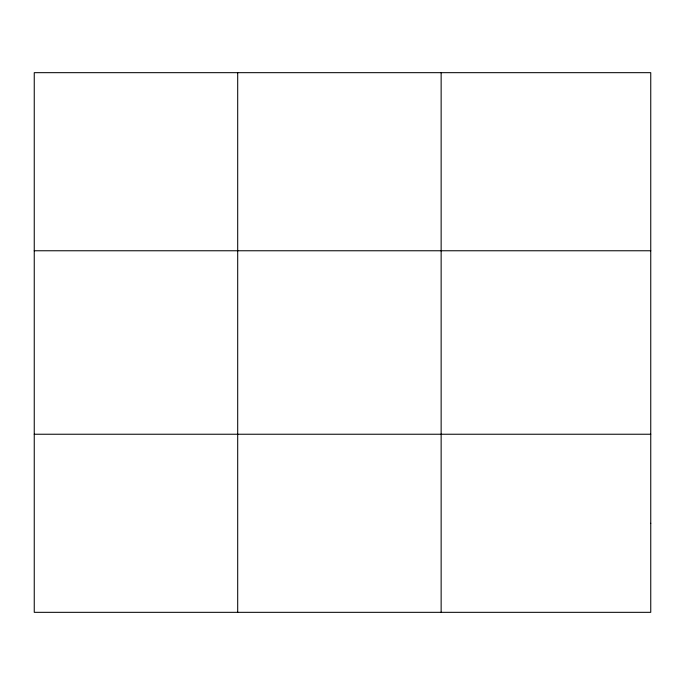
<?xml version="1.0" encoding="UTF-8"?>
<svg xmlns="http://www.w3.org/2000/svg" width="685" height="685" viewBox="0 0 685 685"><rect width="100%" height="100%" fill="white"/><g stroke="black" fill="none" stroke-linecap="round" stroke-linejoin="round"><path stroke-width="1.03" d="M237.695 612.33L237.695 72.67M441.14 612.33L441.14 72.67M34.25 250.761L650.75 250.761M34.25 434.239L650.75 434.239M650.75 523.289L650.75 612.33L34.25 612.33L34.25 72.67L650.75 72.67L650.75 523.289"/></g></svg>
